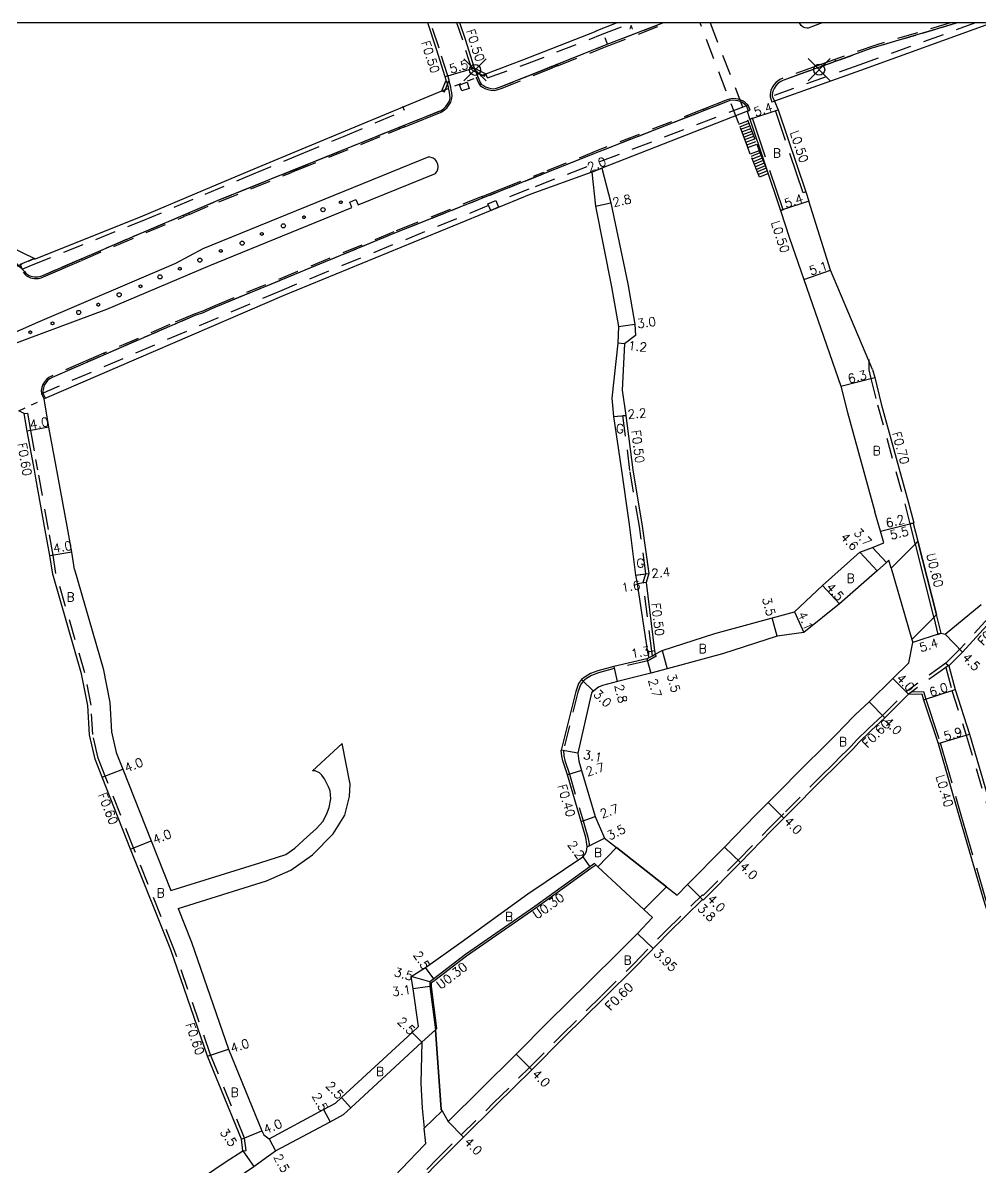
# Model space of a CAD drawing. Header units: metres. Extents: x -4002 to -3200, y -109800 to -109200.
# Drawn here: x -3885.1 to -3712.1, y -109406.7 to -109200 of the extents above; entities that cross this region are included whole.
import ezdxf

# ---------------------------------------------------------------- set-up
doc = ezdxf.new("R2010")
doc.units = ezdxf.units.M
doc.header["$LTSCALE"] = 2.5
doc.header["$PDMODE"] = 35
doc.header["$PDSIZE"] = 2
for name, pattern in [('2212000', [2.5, 1.5, -1]), ('2213000', [1.5, 1, -0.5]), ('2227000', [2.5, 2, -0.5]), ('2232000', [2.5, 1.5, -1]), ('2233000', [4, 3, -1]), ('6301000', [1, 0.5, -0.5])]:
    doc.linetypes.add(name, pattern=pattern)
doc.layers.get('0').update_dxf_attribs({"color": 150, "lineweight": 30})
for name, color, linetype in [('2101000', 177, 'Continuous'), ('2101001', 1, 'Continuous'), ('2102000', 191, 'Continuous'), ('2102001', 191, 'Continuous'), ('2211000', 10, '2212000'), ('2211100', 8, 'Continuous'), ('2213000', 6, '2213000'), ('2226000', 44, '6132000'), ('2227000', 3, '2227000'), ('2227100', 7, 'Continuous'), ('2231000', 162, 'Continuous'), ('2232000', 4, '2232000'), ('2233000', 62, '2233000'), ('2235000', 7, 'Continuous'), ('2238000', 11, 'Continuous'), ('2239000', 3, 'Continuous'), ('9107000', 111, 'Continuous'), ('9201100', 215, 'Continuous'), ('9201500', 222, 'Continuous'), ('9202100', 82, 'Continuous'), ('9202200', 155, '6301000'), ('9203500', 155, 'Continuous'), ('9304120', 34, 'Continuous'), ('999', 7, 'Continuous')]:
    doc.layers.add(name, color=color, linetype=linetype)
doc.styles.add('Dm_Anotation', font='txt.shx', dxfattribs={"bigfont": 'pscdm.shx'})
doc.linetypes.add('6132000', pattern='A,1e-07,[100,DM.shx,S=0.25,R=0,X=0,Y=0],0.05,[100,DM.shx,S=0.2,R=0,X=0,Y=0],0.05,[100,DM.shx,S=0.15,R=0,X=0,Y=0],0.05,[100,DM.shx,S=0.1,R=0,X=0,Y=0],0.05,[100,DM.shx,S=0.05,R=0,X=0,Y=0],4.8', length=5)

# ---------------------------------------------------------------- blocks, each defined once
blk = doc.blocks.new('223900')
blk.add_lwpolyline([(-0.22, -0.37), (-0.44, -0.3), (-0.47, -0.27), (-0.48, -0.24), (-0.44, 0.01), (-0.48, 0.23), (-0.47, 0.27), (-0.45, 0.29), (-0.21, 0.38), (-0.04, 0.53), (0, 0.54), (0.03, 0.53), (0.22, 0.37), (0.44, 0.3), (0.47, 0.27), (0.48, 0.24), (0.44, -0.01), (0.48, -0.23), (0.47, -0.27), (0.45, -0.29), (0.21, -0.38), (0.04, -0.53), (0, -0.54), (-0.03, -0.53)], close=True)
blk = doc.blocks.new('223800')
at = {"color": 0, "linetype": 'Continuous'}
blk.add_circle((0, 0), 0.75, dxfattribs=at)

msp = doc.modelspace()

# ---------------------------------------------------------------- linework, layer by layer
at = {"layer": '2101000'}
for points in [[(-3899.88, -109200), (-3898.27, -109205.07), (-3894.78, -109215.81), (-3895.26, -109215.96), (-3889.23, -109235.15), (-3887.59, -109240.32), (-3883.01, -109242.57)], [(-3809.39, -109212.29), (-3808.6, -109210.35), (-3808.79, -109209.72), (-3810.35, -109204.72), (-3811.93, -109200)], [(-3803.5, -109208.19), (-3805.13, -109203), (-3806.13, -109200)], [(-3801.43, -109209.19), (-3794.74, -109206.66), (-3781.5, -109201.49), (-3781.53, -109201.43), (-3777.8, -109200)], [(-3710, -109200), (-3710.43, -109200.15), (-3733.72, -109208.59), (-3749.26, -109214.14), (-3748.6, -109215.69)], [(-3803.5, -109208.19), (-3801.43, -109209.19)], [(-3883.01, -109242.57), (-3882.97, -109242.68), (-3863.81, -109235.03), (-3852.47, -109230.21), (-3843.99, -109226.66), (-3835.33, -109223.05), (-3827.49, -109219.82), (-3809.39, -109212.29)], [(-3753.73, -109217.4), (-3754.15, -109215.97), (-3780.45, -109226.22)], [(-3748.6, -109215.69), (-3743.64, -109230.55), (-3743.09, -109232.21)], [(-3753.73, -109217.4), (-3748.21, -109233.92), (-3746.54, -109238.9), (-3737.29, -109265.6), (-3736.08, -109270.41), (-3731.16, -109288.3)], [(-3782.3, -109226.97), (-3793.33, -109230.95), (-3837.94, -109249.25), (-3881.23, -109267.94)], [(-3782.3, -109226.97), (-3781.61, -109233.12), (-3778.74, -109247.66), (-3777.47, -109254.86), (-3777.58, -109257.86), (-3778.65, -109267.8), (-3778.36, -109271.09), (-3776.98, -109280.45), (-3775.52, -109290.6), (-3774.39, -109299.74), (-3774.07, -109301.34), (-3772.22, -109313.65), (-3772.01, -109314.7), (-3772.32, -109314.87)], [(-3780.45, -109226.22), (-3778.87, -109232.51), (-3775.78, -109247.16), (-3774.5, -109254.42), (-3774.41, -109256.46), (-3776.39, -109257.99), (-3776.78, -109266.35), (-3776.16, -109270.9), (-3774.89, -109280.77), (-3773.2, -109290.89), (-3772.01, -109299.48), (-3772.49, -109301.11), (-3770.94, -109313.43), (-3770.86, -109314.06), (-3769.59, -109313.36), (-3760.05, -109310.33), (-3745.67, -109306.39), (-3740.59, -109301.63), (-3733.89, -109295.64), (-3731.58, -109294.75), (-3729.53, -109293.91), (-3730.13, -109291.84), (-3731.16, -109288.3)], [(-3731.55, -109262.59), (-3731.18, -109264.07), (-3729.99, -109268.8), (-3725.07, -109286.69), (-3724.12, -109290.34), (-3724.22, -109290.36), (-3724.8, -109290.51), (-3723.97, -109293.78), (-3723.88, -109294.14)], [(-3875.78, -109298.75), (-3876.24, -109295.6), (-3877.09, -109290.93), (-3879.05, -109280.11), (-3880.37, -109273.05), (-3881.23, -109267.94)], [(-3884.84, -109270.58), (-3885.82, -109270.07)], [(-3882.74, -109282.22), (-3882.99, -109280.83), (-3884.3, -109273.75), (-3884.84, -109270.58)], [(-3701.52, -109299.53), (-3705.92, -109303.39), (-3715.34, -109313.7), (-3717.81, -109316.15), (-3716.63, -109320.41), (-3714.07, -109328.51), (-3710.24, -109341.43), (-3705.6, -109356.55), (-3705.44, -109357.02), (-3700.95, -109359.21), (-3699.71, -109358.77), (-3695.61, -109357.32), (-3685.08, -109353.65), (-3662.38, -109345.73), (-3659.06, -109344.58), (-3657.95, -109341.79), (-3660.94, -109333.95), (-3665.63, -109319.87), (-3668.54, -109311.11), (-3676.22, -109288.99), (-3678.75, -109281.37), (-3681.63, -109280.53), (-3695.69, -109294.34)], [(-3879.7, -109299.6), (-3880.19, -109296.24), (-3881.03, -109291.65), (-3882.74, -109282.22)], [(-3728.2, -109298.53), (-3728.62, -109297.06), (-3729.05, -109297.46), (-3730.74, -109299), (-3737.55, -109304.95), (-3743.96, -109310.11), (-3748.77, -109310.81), (-3758.67, -109313.97), (-3768.68, -109316.69), (-3771.61, -109317.48)], [(-3875.78, -109298.75), (-3870.58, -109316.65), (-3869.39, -109322.79), (-3869.05, -109328.07), (-3868.22, -109331.82), (-3867.03, -109334.82), (-3861.91, -109347.77), (-3858.34, -109356.74)], [(-3882.74, -109428.62), (-3878.01, -109425.34), (-3866.19, -109417.74), (-3861.42, -109414.55), (-3848.54, -109405.83), (-3845.32, -109403.76), (-3845.61, -109401.66), (-3851.72, -109386.66), (-3858.36, -109367.48), (-3865.63, -109349.24), (-3870.75, -109336.29), (-3872.05, -109333), (-3873.03, -109328.64), (-3873.36, -109323.3), (-3874.47, -109317.58), (-3879.7, -109299.6)], [(-3720.52, -109307.39), (-3719.74, -109310.46), (-3719.17, -109310.27), (-3718.44, -109310.44), (-3711.91, -109305.05)], [(-3724.47, -109311.38), (-3724.3, -109311.96)], [(-3732.18, -109322.68), (-3727.88, -109318.43), (-3725.03, -109315.6), (-3724.3, -109311.96)], [(-3772.32, -109314.87), (-3778.33, -109316.27), (-3781.23, -109317.05), (-3782.52, -109317.54), (-3783.46, -109318.12), (-3784.13, -109318.64), (-3784.68, -109319.36), (-3785.18, -109320.79), (-3787.84, -109331.36)], [(-3771.61, -109317.48), (-3777.62, -109318.98), (-3780.36, -109319.71), (-3781.1, -109320), (-3781.65, -109320.44), (-3782.28, -109320.99), (-3782.48, -109321.56), (-3784.8, -109331.94)], [(-3729.37, -109325.52), (-3725.07, -109321.27)], [(-3725.07, -109321.27), (-3722.67, -109321.19), (-3722.33, -109322.29), (-3719.72, -109330.19), (-3715.98, -109343.18), (-3711.51, -109358.42), (-3707.43, -109371.36), (-3706.99, -109373.32), (-3704.84, -109382.22), (-3703.18, -109389.83), (-3698.23, -109427.51), (-3696.32, -109442.34), (-3696.03, -109444.61), (-3695.75, -109446.27)], [(-3758.29, -109348.88), (-3752.66, -109343.07), (-3749.7, -109340.11), (-3743.29, -109333.66), (-3741.09, -109331.5), (-3739.61, -109330.02), (-3738.7, -109329.11), (-3737.9, -109328.29), (-3736.89, -109327.23), (-3734.68, -109325.01), (-3732.18, -109322.68)], [(-3755.44, -109351.69), (-3749.83, -109345.9), (-3746.87, -109342.93), (-3740.47, -109336.5), (-3738.27, -109334.34), (-3736.78, -109332.85), (-3735.86, -109331.92), (-3735.02, -109331.07), (-3734.02, -109330.01), (-3731.84, -109327.83), (-3729.37, -109325.52)], [(-3857.04, -109360), (-3854.61, -109366.08), (-3847.91, -109385.42), (-3841.91, -109400.15), (-3841.57, -109400.9), (-3840.6, -109401.57), (-3830.75, -109396.32), (-3828.6, -109395.17), (-3827.5, -109394.15), (-3814.76, -109382.37), (-3813.63, -109381.33), (-3814.59, -109374.52), (-3814.91, -109372.28), (-3812.32, -109370.67), (-3805.91, -109366.04), (-3793.83, -109357.36), (-3783.91, -109350.68), (-3783.55, -109350.24), (-3783.26, -109349.69), (-3783.13, -109348.83), (-3783.19, -109348.34), (-3783.38, -109347.17), (-3784.23, -109344.28), (-3786.71, -109335.85), (-3787.53, -109333.33), (-3787.72, -109332.49), (-3787.84, -109331.36)], [(-3784.8, -109331.94), (-3784.64, -109333.38), (-3784.13, -109335.08), (-3781.7, -109343.35), (-3780, -109347.26), (-3777.8, -109348.99)], [(-3768.79, -109356.05), (-3766.86, -109357.56), (-3764.99, -109355.68), (-3758.29, -109348.88)], [(-3781.18, -109352.43), (-3781.56, -109352.07), (-3781.79, -109351.87), (-3782.63, -109352.47), (-3792.59, -109359.6), (-3805.1, -109368.3), (-3810.82, -109372.67), (-3811.54, -109373.22), (-3811.57, -109374.1), (-3810.55, -109381.9)], [(-3768.44, -109364.41), (-3762.29, -109358.34), (-3762.15, -109358.48), (-3755.44, -109351.69)], [(-3808.26, -109398.44), (-3802.35, -109392.64), (-3795.95, -109386.29), (-3790.15, -109380.44), (-3782.94, -109373.35), (-3777.17, -109367.65), (-3774.01, -109364.48), (-3771.31, -109361.62), (-3772.87, -109360.16)], [(-3849.24, -109444.32), (-3846.63, -109441.76), (-3840.31, -109435.7), (-3835.21, -109430.76), (-3826.86, -109422.56), (-3820.68, -109416.68), (-3816.09, -109411.99), (-3809.74, -109405.57), (-3805.49, -109401.32), (-3799.55, -109395.48), (-3793.12, -109389.12), (-3787.33, -109383.28), (-3780.13, -109376.2), (-3774.33, -109370.47), (-3768.44, -109364.41)], [(-3841.1, -109404.97), (-3839.41, -109403.76), (-3829.57, -109398.52), (-3827.14, -109397.22), (-3825.8, -109395.98), (-3812.98, -109384.13)], [(-3809.35, -109396.54), (-3808.26, -109398.44)], [(-3812.27, -109402.45), (-3812.55, -109399.65)], [(-3849.14, -109438.62), (-3843.08, -109432.82), (-3838.01, -109427.9), (-3829.64, -109419.68), (-3820.64, -109411.2), (-3812.57, -109402.75), (-3812.27, -109402.45)], [(-3856.36, -109426.43), (-3859.39, -109419.75), (-3859.74, -109418.96), (-3859.44, -109417.49), (-3846.53, -109408.77), (-3843.33, -109406.58), (-3841.1, -109404.97)]]:
    msp.add_lwpolyline(points, dxfattribs=at)
at = {"layer": '2101000', "flags": 128}
msp.add_lwpolyline([(-3731.55, -109262.59), (-3739.15, -109244.67), (-3743.09, -109232.21)], dxfattribs=at)
at = {"layer": '2101001'}
for points in [[(-3723.88, -109294.14), (-3720.61, -109307.05), (-3720.52, -109307.39)], [(-3728.2, -109298.53), (-3724.47, -109311.38)], [(-3777.8, -109348.99), (-3768.79, -109356.05)], [(-3772.87, -109360.16), (-3781.18, -109352.43)], [(-3810.55, -109381.9), (-3809.48, -109396.32), (-3809.35, -109396.54)], [(-3812.98, -109384.13), (-3813.16, -109391.51), (-3812.92, -109396.04), (-3812.55, -109399.65)]]:
    msp.add_lwpolyline(points, dxfattribs=at)
at = {"layer": '2102000'}
for points in [[(-3857.04, -109360), (-3841.07, -109355.01), (-3836.64, -109353.08), (-3832.75, -109350.28), (-3829.05, -109346.5), (-3826.94, -109343.13), (-3826.06, -109339.76), (-3825.92, -109337.55), (-3827.41, -109330.18)], [(-3842.3, -109351.73), (-3837.59, -109350.25), (-3835.93, -109349.11), (-3833.69, -109347.04), (-3832.04, -109345.53), (-3830.89, -109344.26), (-3830.23, -109342.99), (-3829.73, -109341.73), (-3829.45, -109340.2), (-3829.56, -109338.75), (-3829.85, -109338), (-3830.57, -109336.57), (-3831.06, -109335.87), (-3831.51, -109335.45), (-3832.28, -109335.14), (-3832.78, -109335.13)], [(-3858.34, -109356.74), (-3842.3, -109351.73)]]:
    msp.add_lwpolyline(points, dxfattribs=at)
at = {"layer": '2102001'}
msp.add_lwpolyline([(-3832.78, -109335.13), (-3827.41, -109330.18)], dxfattribs=at)
at = {"layer": '2211000'}
for points in [[(-3751.96, -109227.86), (-3753.65, -109223.73), (-3754.09, -109222.49), (-3755.75, -109218.15), (-3762.73, -109200)], [(-3760.9, -109200), (-3754.16, -109217.52), (-3752.5, -109221.88), (-3752.06, -109223.09), (-3750.38, -109227.19), (-3751.96, -109227.86)]]:
    msp.add_lwpolyline(points, dxfattribs=at)
at = {"layer": '2211100'}
for points in [[(-3755.7, -109218.29), (-3754.1, -109217.67)], [(-3755.52, -109218.76), (-3753.92, -109218.14)], [(-3755.34, -109219.22), (-3753.74, -109218.61)], [(-3755.16, -109219.69), (-3753.57, -109219.07)], [(-3754.99, -109220.16), (-3753.39, -109219.54)], [(-3754.81, -109220.62), (-3753.21, -109220.01)], [(-3754.63, -109221.09), (-3753.03, -109220.48)], [(-3754.45, -109221.56), (-3752.85, -109220.94)], [(-3754.27, -109222.03), (-3752.68, -109221.41)], [(-3754.09, -109222.49), (-3752.5, -109221.88)], [(-3752.06, -109223.09), (-3753.65, -109223.73)], [(-3751.9, -109223.49), (-3753.48, -109224.16)], [(-3751.71, -109223.95), (-3753.29, -109224.62)], [(-3751.52, -109224.42), (-3753.1, -109225.08)], [(-3751.33, -109224.88), (-3752.91, -109225.54)], [(-3751.14, -109225.34), (-3752.72, -109226.01)], [(-3750.95, -109225.8), (-3752.53, -109226.47)], [(-3750.76, -109226.27), (-3752.34, -109226.93)], [(-3750.57, -109226.73), (-3752.15, -109227.4)]]:
    msp.add_lwpolyline(points, dxfattribs=at)
at = {"layer": '2213000'}
for points in [[(-3802.88, -109209.76), (-3802.71, -109210.16), (-3802.44, -109210.78), (-3802.25, -109211.07), (-3801.88, -109211.33), (-3801.49, -109211.57), (-3800.98, -109211.75), (-3800.47, -109211.87), (-3799.97, -109211.89), (-3799.51, -109211.77), (-3798.78, -109211.55), (-3779.81, -109203.99), (-3769.46, -109200)], [(-3716.23, -109200), (-3716.61, -109200.13), (-3731.68, -109204.59), (-3747.77, -109210.4), (-3748.11, -109210.56), (-3748.48, -109210.81), (-3748.72, -109211), (-3749.06, -109211.37), (-3749.35, -109211.84), (-3749.57, -109212.36), (-3749.71, -109212.91), (-3749.71, -109213.25)], [(-3803.5, -109208.19), (-3802.88, -109209.76)], [(-3808.6, -109210.35), (-3808.18, -109211.82)], [(-3884.79, -109244.91), (-3884.53, -109245.21), (-3884.27, -109245.44), (-3883.96, -109245.62), (-3883.62, -109245.75), (-3882.96, -109245.89), (-3882.31, -109245.87), (-3881.84, -109245.76), (-3881.46, -109245.61), (-3868.64, -109240.08), (-3849.79, -109232.05), (-3819.15, -109219.67), (-3815.56, -109218.25), (-3809.65, -109215.87), (-3809.08, -109215.5), (-3808.66, -109215.1), (-3808.34, -109214.71), (-3808.01, -109214.17), (-3807.91, -109213.57), (-3807.94, -109212.93), (-3808.04, -109212.26), (-3808.18, -109211.82)], [(-3754.32, -109214.98), (-3754.76, -109214.61), (-3755.1, -109214.39), (-3755.47, -109214.2), (-3755.93, -109214.07), (-3756.32, -109214), (-3756.86, -109213.95), (-3757.36, -109214.05), (-3757.75, -109214.18), (-3781, -109223.29), (-3817.94, -109238.01), (-3850.28, -109251.35), (-3851.14, -109251.74), (-3852.48, -109252.37), (-3854.03, -109252.86), (-3879.81, -109264.05), (-3880.22, -109264.28), (-3880.59, -109264.57), (-3880.96, -109265), (-3881.21, -109265.45), (-3881.38, -109265.93), (-3881.49, -109266.44), (-3881.47, -109266.89)], [(-3884.79, -109244.91), (-3885.29, -109244.46), (-3885.77, -109243.98), (-3886.26, -109243.39), (-3886.6, -109242.77), (-3887.02, -109241.78), (-3887.59, -109240.32)]]:
    msp.add_lwpolyline(points, dxfattribs=at)
at = {"layer": '2226000'}
for points in [[(-3743.21, -109200.93), (-3743.38, -109200.94), (-3743.76, -109200.89), (-3744.09, -109200.75), (-3744.45, -109200.46), (-3744.74, -109200.01), (-3744.75, -109200)], [(-3740.65, -109200), (-3743.21, -109200.93)], [(-3890.04, -109259.2), (-3869.89, -109251.74), (-3851.33, -109243.82), (-3829.33, -109234.84), (-3825.62, -109233.34), (-3826.01, -109232.36), (-3824.91, -109231.91), (-3824.52, -109232.89), (-3810.55, -109227.23), (-3810.39, -109227.05), (-3810.23, -109226.78), (-3810.1, -109226.43), (-3810.05, -109226.15), (-3810.05, -109225.86), (-3810.09, -109225.6), (-3810.09, -109225.6), (-3810.27, -109225.13), (-3810.41, -109224.91), (-3810.6, -109224.7), (-3810.76, -109224.56), (-3810.95, -109224.44), (-3811.76, -109224.21), (-3811.76, -109224.21), (-3830.54, -109231.82), (-3852.54, -109240.81), (-3857.52, -109243.49), (-3882.43, -109254.1), (-3895.6, -109259.93)]]:
    msp.add_lwpolyline(points, dxfattribs=at)
at = {"layer": '2227000'}
for points in [[(-3716.61, -109200.13), (-3720.23, -109201.2)], [(-3798.78, -109211.55), (-3779.81, -109203.99)], [(-3725.01, -109202.62), (-3726.79, -109203.14)], [(-3737.3, -109206.62), (-3747.77, -109210.4)], [(-3757.75, -109214.18), (-3767.54, -109218.02)], [(-3849.79, -109232.05), (-3819.15, -109219.67), (-3815.56, -109218.25)], [(-3791.24, -109227.37), (-3794.4, -109228.63)], [(-3800.23, -109230.95), (-3804.62, -109232.7)], [(-3808.78, -109234.36), (-3817.31, -109237.75)], [(-3817.94, -109238.01), (-3824.51, -109240.72)], [(-3881.46, -109245.61), (-3868.64, -109240.08)], [(-3844.08, -109248.79), (-3850.28, -109251.35), (-3851.14, -109251.74), (-3852.48, -109252.37), (-3854.03, -109252.86), (-3862.89, -109256.7)], [(-3871.12, -109260.28), (-3872.8, -109261.01)]]:
    msp.add_lwpolyline(points, dxfattribs=at)
at = {"layer": '2227100'}
for p in [(-3803.39, -109208.49, 9.21), (-3741.21, -109208.46, 9.37)]:
    msp.add_point(p, dxfattribs=at)
at = {"layer": '2231000'}
for points in [[(-3724.22, -109290.36), (-3723.39, -109293.64)], [(-3723.39, -109293.64), (-3720.03, -109306.9)], [(-3719.17, -109310.27), (-3720.03, -109306.9)], [(-3810.55, -109381.9), (-3810.28, -109381.64), (-3811.27, -109374.08), (-3811.24, -109373.38), (-3810.63, -109372.91), (-3804.92, -109368.55), (-3792.41, -109359.85), (-3782.45, -109352.71), (-3781.56, -109352.07)]]:
    msp.add_lwpolyline(points, dxfattribs=at)
at = {"layer": '2232000'}
for points in [[(-3809.39, -109212.29), (-3808.93, -109212.48), (-3808.07, -109210.37), (-3808.31, -109209.58), (-3809.88, -109204.56), (-3811.41, -109200)], [(-3803.92, -109208.55), (-3805.61, -109203.15), (-3806.66, -109200)], [(-3801.14, -109209.94), (-3794.4, -109207.53), (-3780.39, -109202.06), (-3775.09, -109200)], [(-3788.47, -109207.77), (-3779.7, -109204.28), (-3768.61, -109200)], [(-3712.94, -109200), (-3734.05, -109207.66), (-3750.08, -109213.38), (-3749.75, -109214.29), (-3749.26, -109214.14)], [(-3717.47, -109200), (-3730.78, -109203.94)], [(-3730.69, -109203.92), (-3730.78, -109203.94), (-3738.38, -109206.62), (-3738.26, -109206.97)], [(-3803.92, -109208.55), (-3801.65, -109209.64), (-3801.43, -109209.19)], [(-3803.17, -109209.87), (-3802.99, -109210.3), (-3802.68, -109210.98), (-3802.45, -109211.31), (-3802.05, -109211.59), (-3801.63, -109211.85), (-3801.07, -109212.04), (-3800.52, -109212.17), (-3799.93, -109212.2), (-3799.42, -109212.07), (-3798.68, -109211.84), (-3789.39, -109208.14)], [(-3803.17, -109209.87), (-3802.88, -109209.76)], [(-3801.14, -109209.94), (-3801.43, -109209.19)], [(-3885.55, -109243.67), (-3885.2, -109244.49), (-3883.5, -109243.75), (-3863.51, -109235.75), (-3852.16, -109230.93), (-3843.69, -109227.38), (-3835.03, -109223.77), (-3827.18, -109220.54), (-3816.15, -109215.83), (-3816.45, -109215.12)], [(-3754.15, -109215.97), (-3753.67, -109215.79), (-3754.02, -109214.86), (-3793.69, -109230.03), (-3799.49, -109232.41)], [(-3761.98, -109215.84), (-3762.09, -109215.58), (-3781.11, -109223.02), (-3790.93, -109226.94), (-3790.82, -109227.2)], [(-3835.6, -109226.63), (-3819.04, -109219.93), (-3817.02, -109219.13)], [(-3855.05, -109234.61), (-3849.68, -109232.32), (-3836.54, -109227.01)], [(-3780.45, -109226.22), (-3782.3, -109226.97)], [(-3800.94, -109233), (-3838.32, -109248.33), (-3881.74, -109267), (-3881.23, -109267.94)], [(-3801.99, -109231.65), (-3802.1, -109231.39), (-3814.13, -109236.18), (-3818.05, -109237.74), (-3835.44, -109244.92), (-3850.39, -109251.09), (-3851.26, -109251.49), (-3852.58, -109252.1), (-3854.13, -109252.59), (-3858.54, -109254.5), (-3870.48, -109259.69), (-3870.36, -109259.95)], [(-3874.51, -109242.61), (-3874.39, -109242.87), (-3868.53, -109240.34), (-3855.97, -109235)], [(-3883.01, -109242.57), (-3885.55, -109243.67)], [(-3732.26, -109260.83), (-3732.25, -109262.68), (-3731.86, -109264.24), (-3730.67, -109268.98), (-3725.74, -109286.87), (-3724.8, -109290.51)], [(-3884.84, -109270.58), (-3884.25, -109270.48), (-3883.71, -109273.64), (-3882.74, -109278.9)], [(-3771.33, -109314.32), (-3771.43, -109313.49), (-3773, -109301.07), (-3772.52, -109299.44), (-3773.7, -109290.96), (-3775.39, -109280.84), (-3776.66, -109270.94), (-3776.16, -109270.9)], [(-3879.11, -109299.47), (-3879.59, -109296.15), (-3880.44, -109291.54), (-3882.4, -109280.72), (-3882.74, -109278.9)], [(-3845.32, -109403.76), (-3844.72, -109403.68), (-3845.03, -109401.5), (-3851.16, -109386.44), (-3857.8, -109367.27), (-3865.08, -109349.02), (-3870.19, -109336.07), (-3871.48, -109332.82), (-3872.43, -109328.55), (-3872.77, -109323.23), (-3873.89, -109317.44), (-3879.11, -109299.47)], [(-3705.92, -109303.39), (-3706.33, -109302.96), (-3706.4, -109302.89), (-3715.85, -109313.22), (-3718.3, -109315.65), (-3717.87, -109316.08), (-3717.81, -109316.15)], [(-3772.17, -109315.25), (-3778.23, -109316.66), (-3781.1, -109317.43), (-3782.34, -109317.9), (-3783.23, -109318.45), (-3783.85, -109318.92), (-3784.33, -109319.56), (-3784.8, -109320.91), (-3787.43, -109331.39)], [(-3772.01, -109314.7), (-3771.33, -109314.32), (-3770.86, -109314.06), (-3770.66, -109314.41), (-3771.82, -109315.05), (-3772.17, -109315.25)], [(-3718.3, -109315.65), (-3725.49, -109320.84)], [(-3717.87, -109316.08), (-3718.35, -109316.43), (-3724.49, -109320.85), (-3725.07, -109321.27)], [(-3718.35, -109316.43), (-3717.21, -109320.58), (-3714.64, -109328.69), (-3710.81, -109341.6), (-3706.17, -109356.74), (-3706.01, -109357.2), (-3701.34, -109371.99), (-3699.14, -109381.47), (-3697.85, -109388.96), (-3692.87, -109426.82), (-3690.97, -109441.65), (-3690.69, -109443.82), (-3690.28, -109446.27)], [(-3729.79, -109325.1), (-3725.49, -109320.84)], [(-3755.87, -109351.27), (-3750.26, -109345.48), (-3747.29, -109342.51), (-3740.89, -109336.07), (-3738.69, -109333.91), (-3737.21, -109332.43), (-3736.28, -109331.5), (-3735.45, -109330.65), (-3734.45, -109329.6), (-3732.26, -109327.4), (-3729.79, -109325.1)], [(-3787.43, -109331.39), (-3787.33, -109332.42), (-3787.15, -109333.23), (-3786.33, -109335.73), (-3783.85, -109344.17), (-3782.99, -109347.08), (-3782.79, -109348.28), (-3782.75, -109348.64), (-3783.13, -109348.83)], [(-3768.87, -109363.98), (-3762.29, -109357.5), (-3762.15, -109357.64), (-3755.87, -109351.27), (-3755.87, -109351.27)], [(-3817.92, -109413.86), (-3818.35, -109413.44), (-3816.52, -109411.57), (-3810.16, -109405.14), (-3805.91, -109400.9), (-3799.97, -109395.06), (-3793.54, -109388.7), (-3787.75, -109382.85), (-3780.55, -109375.77), (-3774.75, -109370.04), (-3768.87, -109363.98)]]:
    msp.add_lwpolyline(points, dxfattribs=at)
at = {"layer": '2233000'}
for points in [[(-3738.38, -109206.62), (-3747.91, -109210.06), (-3748.29, -109210.24), (-3748.69, -109210.51), (-3748.97, -109210.73), (-3749.35, -109211.15), (-3749.68, -109211.67), (-3749.92, -109212.24), (-3750.07, -109212.86), (-3750.08, -109213.38)], [(-3816.08, -109218.77), (-3815.46, -109218.52), (-3809.52, -109216.13), (-3808.9, -109215.73), (-3808.45, -109215.29), (-3808.11, -109214.88), (-3807.76, -109214.3), (-3807.55, -109213.6), (-3807.53, -109213.16), (-3807.56, -109212.62), (-3807.67, -109212.12), (-3807.79, -109211.62), (-3807.94, -109210.94), (-3808.07, -109210.37)], [(-3754.02, -109214.86), (-3754.59, -109214.38), (-3754.96, -109214.14), (-3755.36, -109213.94), (-3755.86, -109213.79), (-3756.28, -109213.71), (-3756.88, -109213.66), (-3757.44, -109213.77), (-3757.85, -109213.92), (-3762.09, -109215.58)], [(-3743.64, -109230.55), (-3744.11, -109230.71), (-3749.08, -109215.84), (-3748.6, -109215.69)], [(-3748.21, -109233.92), (-3747.74, -109233.76), (-3753.25, -109217.24), (-3753.73, -109217.4)], [(-3802.1, -109231.39), (-3790.93, -109226.94)], [(-3885.06, -109245.03), (-3884.74, -109245.41), (-3884.43, -109245.68), (-3884.08, -109245.88), (-3883.71, -109246.03), (-3882.98, -109246.18), (-3882.27, -109246.16), (-3881.75, -109246.03), (-3881.36, -109245.88), (-3874.39, -109242.87)], [(-3870.48, -109259.69), (-3879.94, -109263.8), (-3880.38, -109264.05), (-3880.78, -109264.37), (-3881.2, -109264.84), (-3881.47, -109265.33), (-3881.66, -109265.86), (-3881.77, -109266.39), (-3881.74, -109267)], [(-3724.49, -109320.85), (-3722.38, -109320.78), (-3721.95, -109322.17), (-3719.34, -109330.07), (-3715.59, -109343.07), (-3711.13, -109358.31), (-3707.05, -109371.25), (-3706.6, -109373.23), (-3704.45, -109382.13), (-3702.79, -109389.76), (-3697.83, -109427.46), (-3695.92, -109442.29), (-3695.63, -109444.55), (-3695.35, -109446.27)]]:
    msp.add_lwpolyline(points, dxfattribs=at)
at = {"layer": '2235000'}
for points in [[(-3789.5, -109207.85), (-3788.58, -109207.48), (-3788.47, -109207.77), (-3789.39, -109208.14)], [(-3806.17, -109211.19), (-3804.83, -109210.73), (-3804.45, -109211.84), (-3805.79, -109212.3)], [(-3817.12, -109218.87), (-3816.19, -109218.5), (-3816.08, -109218.77), (-3817.02, -109219.13)], [(-3836.65, -109226.74), (-3835.71, -109226.36), (-3835.6, -109226.63), (-3836.54, -109227.01)], [(-3800.56, -109233.91), (-3801.06, -109232.69), (-3799.62, -109232.1), (-3799.12, -109233.32)], [(-3856.08, -109234.73), (-3855.17, -109234.34), (-3855.05, -109234.61), (-3855.97, -109235)]]:
    msp.add_lwpolyline(points, close=True, dxfattribs=at)
at = {"layer": '9107000'}
for points in [[(-3802.88, -109209.76), (-3802.71, -109210.16), (-3802.44, -109210.78), (-3802.25, -109211.07), (-3801.88, -109211.33), (-3801.49, -109211.57), (-3800.98, -109211.75), (-3800.47, -109211.87), (-3799.97, -109211.89), (-3799.51, -109211.77), (-3798.78, -109211.55), (-3779.81, -109203.99), (-3769.46, -109200)], [(-3716.23, -109200), (-3716.61, -109200.13), (-3731.68, -109204.59), (-3747.77, -109210.4), (-3748.11, -109210.56), (-3748.48, -109210.81), (-3748.72, -109211), (-3749.06, -109211.37), (-3749.35, -109211.84), (-3749.57, -109212.36), (-3749.71, -109212.91), (-3749.71, -109213.25), (-3749.26, -109214.14)], [(-3884.79, -109244.91), (-3884.53, -109245.21), (-3884.27, -109245.44), (-3883.96, -109245.62), (-3883.62, -109245.75), (-3882.96, -109245.89), (-3882.31, -109245.87), (-3881.84, -109245.76), (-3881.46, -109245.61), (-3868.64, -109240.08), (-3849.79, -109232.05), (-3819.15, -109219.67), (-3815.56, -109218.25), (-3809.65, -109215.87), (-3809.08, -109215.5), (-3808.66, -109215.1), (-3808.34, -109214.71), (-3808.01, -109214.17), (-3807.91, -109213.57), (-3807.94, -109212.93), (-3808.04, -109212.26), (-3808.18, -109211.82)], [(-3754.15, -109215.97), (-3753.97, -109215.9), (-3754.32, -109214.98), (-3754.76, -109214.61), (-3755.1, -109214.39), (-3755.47, -109214.2), (-3755.93, -109214.07), (-3756.32, -109214), (-3756.86, -109213.95), (-3757.36, -109214.05), (-3757.75, -109214.18), (-3781, -109223.29), (-3817.94, -109238.01), (-3850.28, -109251.35), (-3851.14, -109251.74), (-3852.48, -109252.37), (-3854.03, -109252.86), (-3879.81, -109264.05), (-3880.22, -109264.28), (-3880.59, -109264.57), (-3880.96, -109265), (-3881.21, -109265.45), (-3881.38, -109265.93), (-3881.49, -109266.44), (-3881.47, -109266.89), (-3880.97, -109267.83)]]:
    msp.add_lwpolyline(points, dxfattribs=at)
at = {"layer": '9201100'}
for points in [[(-3803.5, -109208.19), (-3808.79, -109209.72)], [(-3753.73, -109217.4), (-3748.6, -109215.69)], [(-3782.3, -109226.97), (-3780.45, -109226.22)], [(-3781.61, -109233.12), (-3778.87, -109232.51)], [(-3743.09, -109232.21), (-3748.21, -109233.92)], [(-3777.47, -109254.86), (-3774.5, -109254.42)], [(-3776.39, -109257.99), (-3777.58, -109257.86)], [(-3737.29, -109265.6), (-3731.18, -109264.07)], [(-3778.36, -109271.09), (-3776.16, -109270.9)], [(-3880.37, -109273.05), (-3884.3, -109273.78)], [(-3730.13, -109291.84), (-3724.12, -109290.34)], [(-3730.13, -109291.84), (-3724.8, -109290.51)], [(-3729.05, -109297.46), (-3731.58, -109294.75)], [(-3880.19, -109296.24), (-3876.25, -109295.53)], [(-3730.74, -109299), (-3733.89, -109295.64)], [(-3774.39, -109299.74), (-3772.01, -109299.48)], [(-3772.49, -109301.11), (-3774.07, -109301.34)], [(-3740.59, -109301.63), (-3737.55, -109304.95)], [(-3748.77, -109310.81), (-3749.68, -109307.49)], [(-3745.67, -109306.39), (-3743.96, -109310.11)], [(-3719.17, -109310.27), (-3724.3, -109311.96)], [(-3718.44, -109310.44), (-3715.34, -109313.7)], [(-3770.94, -109313.43), (-3772.22, -109313.65)], [(-3769.59, -109313.36), (-3768.68, -109316.69)], [(-3772.32, -109314.87), (-3771.61, -109317.48)], [(-3777.62, -109318.98), (-3778.26, -109316.25)], [(-3781.97, -109320.71), (-3784.13, -109318.64)], [(-3725.07, -109321.27), (-3727.88, -109318.43)], [(-3722.33, -109322.29), (-3716.63, -109320.41)], [(-3729.37, -109325.52), (-3732.18, -109322.68)], [(-3719.72, -109330.19), (-3714.07, -109328.51)], [(-3784.8, -109331.94), (-3787.84, -109331.36)], [(-3870.75, -109336.29), (-3867.03, -109334.82)], [(-3784.13, -109335.08), (-3786.71, -109335.85)], [(-3784.23, -109344.28), (-3781.7, -109343.35)], [(-3865.63, -109349.24), (-3861.91, -109347.77)], [(-3783.13, -109348.83), (-3780, -109347.26)], [(-3755.44, -109351.69), (-3758.29, -109348.88)], [(-3783.91, -109350.68), (-3782.63, -109352.47)], [(-3764.99, -109355.68), (-3762.29, -109358.34)], [(-3764.99, -109355.68), (-3762.15, -109358.48)], [(-3771.18, -109367.23), (-3774.01, -109364.48)], [(-3810.82, -109372.67), (-3812.32, -109370.67)], [(-3811.54, -109373.22), (-3814.91, -109372.28)], [(-3811.57, -109374.1), (-3814.59, -109374.52)], [(-3814.76, -109382.37), (-3812.98, -109384.13)], [(-3851.72, -109386.66), (-3847.91, -109385.42)], [(-3793.12, -109389.12), (-3795.93, -109386.28)], [(-3827.5, -109394.15), (-3825.8, -109395.98)], [(-3830.75, -109396.32), (-3829.57, -109398.52)], [(-3808.26, -109398.44), (-3805.46, -109401.29)], [(-3845.61, -109401.66), (-3841.91, -109400.15)], [(-3840.6, -109401.57), (-3839.41, -109403.76)], [(-3845.32, -109403.76), (-3843.33, -109406.58)]]:
    msp.add_lwpolyline(points, dxfattribs=at)
at = {"layer": '9201100', "flags": 128}
for points in [[(-3743.97, -109246.34), (-3739.15, -109244.67)], [(-3747.61, -109343.68), (-3750.44, -109340.85)]]:
    msp.add_lwpolyline(points, dxfattribs=at)
at = {"layer": '9202200'}
for points in [[(-3779.43, -109203.84), (-3780.18, -109201.98)], [(-3809.39, -109212.29), (-3801.43, -109209.19)], [(-3782.3, -109226.97), (-3780.45, -109226.22)], [(-3895.55, -109247.95), (-3883.01, -109242.57)], [(-3885.82, -109270.07), (-3881.23, -109267.94)], [(-3778.36, -109271.09), (-3776.16, -109270.9)], [(-3774.39, -109299.74), (-3772.01, -109299.48)]]:
    msp.add_lwpolyline(points, dxfattribs=at)
at = {"layer": '9304120'}
for points in [[(-3728.2, -109298.53), (-3724.47, -109311.38), (-3720.52, -109307.39), (-3720.03, -109306.9), (-3723.39, -109293.64), (-3723.88, -109294.14)], [(-3772.87, -109360.16), (-3768.79, -109356.05), (-3777.8, -109348.99), (-3781.18, -109352.43)], [(-3812.55, -109399.65), (-3809.35, -109396.54), (-3809.48, -109396.32), (-3810.55, -109381.9), (-3812.98, -109384.13), (-3813.16, -109391.51), (-3812.92, -109396.04)]]:
    msp.add_lwpolyline(points, close=True, dxfattribs=at)
at = {"layer": '999'}
msp.add_lwpolyline([(-4000, -109800), (-3200, -109800), (-3200, -109200), (-4000, -109200)], close=True, dxfattribs=at)

# ---------------------------------------------------------------- block references
at = {"layer": '2238000', "xscale": 0.5, "yscale": 0.5, "zscale": 0.5}
for p in [(-3830.85, -109233.74, 9.58), (-3838.02, -109236.66, 9.34), (-3845.46, -109239.79, 9.36), (-3853.11, -109242.86, 9.76), (-3860.31, -109245.89, 9.62), (-3867.69, -109249.12, 9.45), (-3874.99, -109252.31, 9.54)]:
    msp.add_blockref('223800', p, dxfattribs=at)
at = {"layer": '2239000', "xscale": 0.5, "yscale": 0.5, "zscale": 0.5}
for p in [(-3827.64, -109232.39, 9.39), (-3834.29, -109235.1, 9.39), (-3841.9, -109238.12, 9.39), (-3849.32, -109241.19, 9.39), (-3856.73, -109244.41, 9.39), (-3863.84, -109247.58, 9.39), (-3871.46, -109250.9, 9.39), (-3879.74, -109254.28, 9.39), (-3883.74, -109255.89, 9.39)]:
    msp.add_blockref('223900', p, dxfattribs=at)

# ---------------------------------------------------------------- texts
at = {"layer": '9201500', "style": 'Dm_Anotation'}
for s, rotation, p in [('5.5', 16.1741, (-3807.75, -109209.16)), ('5.4', 18.483, (-3752.71, -109216.95)), ('2.0', 21.7899, (-3782.7, -109226.92)), ('2.8', 12.5494, (-3778.35, -109233.27)), ('5.4', 18.4689, (-3747.2, -109233.47)), ('5.1', 19.0646, (-3742.7, -109245.63)), ('3.0', 8.4216, (-3773.99, -109255.17)), ('1.2', 353.8673, (-3775.8, -109259.04)), ('6.3', 14.0887, (-3735.81, -109265.13)), ('2.2', 5.1213, (-3775.77, -109271.52)), ('4.0', 10.5161, (-3883.67, -109273.41)), ('6.2', 14.0351, (-3728.97, -109291.2)), ('5.5', 14.0351, (-3728.21, -109293.36)), ('4.6', 313.1017, (-3737.48, -109292.98)), ('3.7', 313.1011, (-3735.07, -109292.2)), ('4.0', 10.3388, (-3879.45, -109295.77)), ('2.4', 6.2836, (-3771.45, -109300.3)), ('1.6', 8.3998, (-3776.81, -109302.82)), ('4.5', 312.4172, (-3740.08, -109302.04)), ('3.5', 285.2638, (-3751.52, -109304)), ('4.1', 294.5877, (-3745.12, -109306.77)), ('5.4', 18.2624, (-3722.8, -109313.7)), ('1.3', 9.5072, (-3775.08, -109314.77)), ('4.5', 313.5637, (-3715.47, -109314.72)), ('3.5', 285.1605, (-3768.72, -109317.81)), ('4.0', 314.7317, (-3727.38, -109318.53)), ('2.8', 283.0936, (-3778.19, -109319.68)), ('2.7', 285.1486, (-3772.11, -109318.7)), ('6.0', 18.2649, (-3721.03, -109321.76)), ('3.0', 316.2315, (-3782.12, -109321.42)), ('4.0', 314.7317, (-3729.65, -109326.37)), ('5.9', 16.5111, (-3718.46, -109329.71)), ('3.1', 349.1709, (-3783.95, -109332.92)), ('4.0', 21.5596, (-3866.36, -109335.42)), ('2.7', 16.5854, (-3783.11, -109336.11)), ('2.7', 20.3011, (-3780.44, -109343.73)), ('3.5', 26.667, (-3779.06, -109347.69)), ('4.0', 315.0194, (-3747.69, -109344.34)), ('4.0', 21.5606, (-3861.25, -109348.37)), ('2.2', 305.6295, (-3786.76, -109348.45)), ('4.0', 315.3704, (-3755.72, -109352.54)), ('3.8', 315.3909, (-3763.32, -109360.1)), ('4.0', 315.3909, (-3761.57, -109358.42)), ('3.95', 316.3243, (-3771.25, -109368.25)), ('2.5', 303.6625, (-3814.63, -109368.34)), ('3.5', 344.403, (-3818.15, -109372.14)), ('3.1', 8.0094, (-3818.28, -109375.85)), ('2.5', 315.3442, (-3817.56, -109380.54)), ('4.0', 18.0233, (-3847.29, -109386.06)), ('4.0', 314.717, (-3793.22, -109390)), ('2.5', 312.7688, (-3830.47, -109392.09)), ('2.5', 298.0544, (-3832.91, -109393.8)), ('4.0', 22.1991, (-3841.23, -109400.74)), ('3.5', 305.1128, (-3849.55, -109400.4)), ('4.0', 314.5092, (-3805.48, -109402.26)), ('2.5', 298.5102, (-3839.86, -109404.87))]:
    msp.add_text(s, height=1.6, rotation=rotation, dxfattribs=at).set_placement(p)
at = {"layer": '9202100', "style": 'Dm_Anotation'}
for s, height, p in [('A', 0.75, (-3775.46, -109201.14, 8.49)), ('B', 1.6, (-3749.58, -109224.31)), ('G', 1.6, (-3777.92, -109274.1)), ('B', 1.6, (-3731.54, -109278.08)), ('G', 1.6, (-3774.24, -109298.39)), ('B', 1.6, (-3736.26, -109301.13)), ('B', 1.6, (-3877.2, -109304.52)), ('B', 1.6, (-3762.96, -109313.84)), ('B', 1.6, (-3737.63, -109330.65)), ('B', 1.6, (-3781.89, -109350.68)), ('B', 1.6, (-3860.91, -109357.97)), ('B', 1.6, (-3797.96, -109362.24)), ('B', 1.6, (-3776.56, -109370.11)), ('B', 1.6, (-3821.26, -109390.22)), ('B', 1.6, (-3847.53, -109394.01))]:
    msp.add_text(s, height=height, dxfattribs=at).set_placement(p)
at = {"layer": '9203500', "style": 'Dm_Anotation'}
for s, rotation, p in [('F0.50', 288.3382, (-3805.04, -109201.44)), ('F0.50', 288.3382, (-3813.15, -109203.53)), ('L0.50', 288.4674, (-3746.5, -109219.77)), ('L0.50', 288.467, (-3749.93, -109236.07)), ('F0.50', 277.3321, (-3775.13, -109273.65)), ('F0.70', 285.3905, (-3728.04, -109274.08)), ('F0.60', 279.7885, (-3886.05, -109276)), ('U0.60', 284.2139, (-3721.86, -109296.02)), ('F0.50', 277.1897, (-3771.53, -109304.87)), ('F0.70', 47.5667, (-3711.56, -109312.63)), ('F0.60', 45.1578, (-3732.47, -109331.08)), ('L0.40', 286.0884, (-3720.15, -109336.1)), ('F0.40', 286.4154, (-3788.49, -109337.83)), ('F0.60', 291.5612, (-3871.53, -109339.43)), ('U0.30', 35.6297, (-3792.22, -109362)), ('U0.30', 37.3961, (-3809.62, -109374.69)), ('F0.60', 44.6331, (-3778.94, -109378.57)), ('F0.60', 289.1153, (-3855.71, -109380.94))]:
    msp.add_text(s, height=1.6, rotation=rotation, dxfattribs=at).set_placement(p)

doc.saveas('drawing.dxf')
